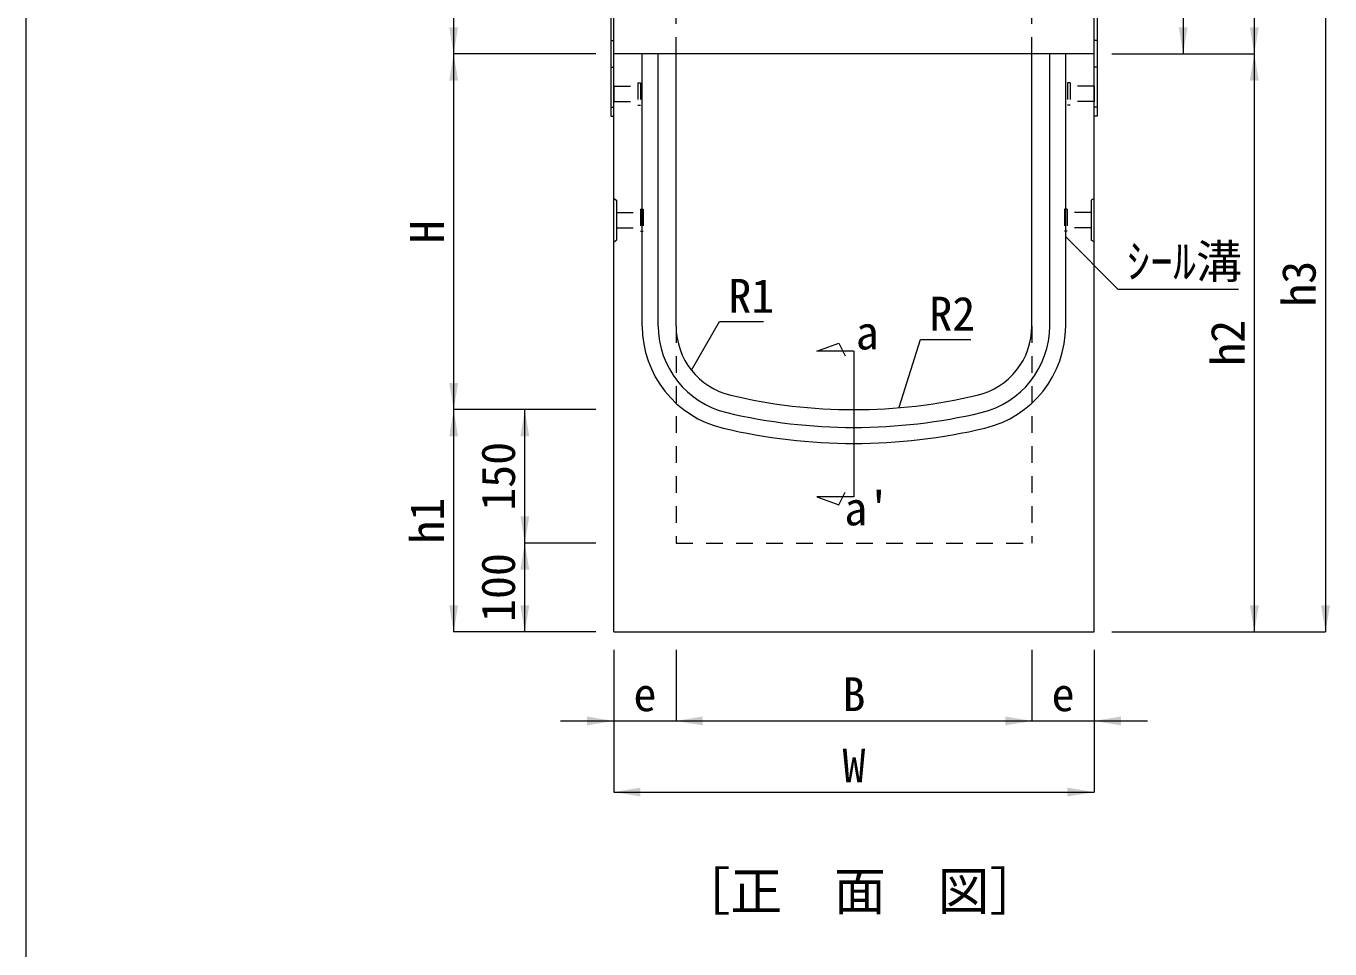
# Model space of a CAD drawing. Units: millimetres at full size. Extents: x 50430 to 75195, y 75514 to 92741.
# Drawn here: x 66204 to 67669, y 86170 to 87207 of the extents above; entities that cross this region are included whole.
import ezdxf
from ezdxf.enums import TextEntityAlignment as Align

# ---------------------------------------------------------------- set-up
doc = ezdxf.new("R2010")
doc.units = ezdxf.units.MM
doc.header["$LTSCALE"] = 25
doc.linetypes.add('USER1', pattern=[1.35, 0.75, -0.6])
for name, color, linetype, lineweight in [('0_2', 7, 'Continuous', 5), ('インサート', 3, 'USER1', 9), ('ジョイントプレート', 3, 'Continuous', 9), ('寸法線', 7, 'Continuous', 9), ('本体', 2, 'Continuous', 9), ('枠', 5, 'Continuous', 5), ('ｲﾝｻｰﾄ', 3, 'USER1', 5)]:
    doc.layers.add(name, color=color, linetype=linetype, lineweight=lineweight)
doc.styles.add('ＭＳ ゴシック', font='')
doc.styles.get('ＭＳ ゴシック').set_extended_font_data('MS Gothic')

# ---------------------------------------------------------------- blocks, each defined once
blk = doc.blocks.new('filled_arrow')
at = {"color": 0, "linetype": 'Continuous', "lineweight": -2}
blk.add_solid([(7.5, 1.25), (0, 0), (7.5, -1.25)], dxfattribs=at)

msp = doc.modelspace()

# ---------------------------------------------------------------- linework, layer by layer
at = {"layer": '0_2', "color": 4}
for p, q in [((66896.35, 86869.97), (66896.35, 87175.94)), ((66914.35, 86869.97), (66914.35, 87175.94)), ((67354.35, 86869.97), (67354.35, 87175.94)), ((67372.35, 86869.97), (67372.35, 87175.94)), ((66864.35, 87013.44), (66867.55, 87011.44)), ((66867.55, 87011.44), (66867.55, 86966.44)), ((67404.35, 87013.44), (67401.15, 87011.44)), ((67401.15, 87011.44), (67401.15, 86966.44)), ((66864.35, 86964.44), (66867.55, 86966.44)), ((67404.35, 86964.44), (67401.15, 86966.44))]:
    msp.add_line(p, q, dxfattribs=at)
at = {"layer": '0_2', "lineweight": 9}
for points in [[(66951.59, 86820.36), (66983.09, 86874.93), (67032.49, 86874.93)], [(67185.16, 86778.82), (67209.01, 86854.88), (67265.71, 86854.88)]]:
    msp.add_lwpolyline(points, dxfattribs=at)
at = {"layer": '0_2', "color": 4}
for centre, radius, start, end in [((67014.35, 86869.97), 118, 180, 256.65766), ((67014.35, 86869.97), 100, 180, 256.65766), ((67254.35, 86869.97), 100, 283.34233, 0), ((67254.35, 86869.97), 118, 283.34233, 0), ((67134.35, 87375.94), 620, 256.65762, 283.34237), ((67134.35, 87375.94), 638, 256.65762, 283.34237)]:
    msp.add_arc(centre, radius, start, end, dxfattribs=at)
at = {"layer": 'インサート'}
for p, q in [((66864.35, 87139.44), (66864.35, 87122.44)), ((67404.35, 87139.44), (67404.35, 87122.44))]:
    msp.add_line(p, q, dxfattribs=at)
at = {"layer": 'ジョイントプレート', "linetype": 'USER1', "lineweight": 5}
for p, q in [((66861.15, 87190.94), (66864.35, 87190.94)), ((67407.55, 87190.94), (67404.35, 87190.94)), ((66861.14, 87160.94), (66864.35, 87160.94)), ((67407.55, 87160.94), (67404.35, 87160.94)), ((66861.14, 87115.94), (66864.34, 87115.94)), ((67407.55, 87115.94), (67404.35, 87115.94))]:
    msp.add_line(p, q, dxfattribs=at)
at = {"layer": 'ジョイントプレート', "lineweight": 5}
for points in [[(66864.34, 87105.94), (66864.35, 87245.94), (66861.15, 87245.94), (66861.14, 87105.94)], [(67404.35, 87105.94), (67404.35, 87245.94), (67407.55, 87245.94), (67407.55, 87105.94)]]:
    msp.add_lwpolyline(points, close=True, dxfattribs=at)
at = {"layer": '寸法線'}
for p, q in [((66684.35, 87308.94), (66684.35, 87175.94)), ((67584.35, 87308.94), (67584.35, 87175.94)), ((67664.35, 87308.94), (67664.35, 86525.94)), ((67504.35, 87305.94), (67504.35, 87175.94)), ((66844.35, 87175.94), (66684.35, 87175.94)), ((66684.35, 87175.94), (66684.35, 86775.94)), ((66844.35, 87175.94), (66684.35, 87175.94)), ((67424.35, 87175.94), (67504.35, 87175.94)), ((67424.35, 87175.94), (67584.35, 87175.94)), ((67424.35, 87175.94), (67584.35, 87175.94)), ((67584.35, 87175.94), (67584.35, 86525.94)), ((67092.71, 86841.52), (67117.46, 86850.72)), ((67134.35, 86841.52), (67092.71, 86841.52)), ((67117.46, 86850.72), (67124.62, 86836.4)), ((67134.35, 86841.52), (67134.35, 86677.99)), ((66844.35, 86775.94), (66684.35, 86775.94)), ((66684.35, 86775.94), (66684.35, 86525.94)), ((66844.35, 86775.94), (66684.35, 86775.94)), ((66764.35, 86625.94), (66764.35, 86775.94)), ((66829.35, 86775.94), (66764.35, 86775.94)), ((67092.71, 86677.99), (67117.46, 86668.79)), ((67134.35, 86677.99), (67092.71, 86677.99)), ((67117.46, 86668.79), (67124.62, 86683.11)), ((66844.35, 86625.94), (66764.35, 86625.94)), ((66764.35, 86525.94), (66764.35, 86625.94)), ((66844.35, 86625.94), (66764.35, 86625.94)), ((66844.35, 86525.94), (66684.35, 86525.94)), ((66844.35, 86525.94), (66764.35, 86525.94)), ((67424.35, 86525.94), (67584.35, 86525.94)), ((67424.35, 86525.94), (67664.35, 86525.94)), ((66864.35, 86505.94), (66864.35, 86425.94)), ((66864.35, 86505.94), (66864.35, 86345.94)), ((66934.35, 86505.94), (66934.35, 86425.94)), ((66934.35, 86505.94), (66934.35, 86425.94)), ((67334.35, 86505.94), (67334.35, 86425.94)), ((67334.35, 86505.94), (67334.35, 86425.94)), ((67404.35, 86505.94), (67404.35, 86425.94)), ((67404.35, 86505.94), (67404.35, 86345.94)), ((66804.35, 86425.94), (66994.35, 86425.94)), ((66934.35, 86425.94), (67334.35, 86425.94)), ((67274.35, 86425.94), (67464.35, 86425.94)), ((66864.35, 86345.94), (67404.35, 86345.94))]:
    msp.add_line(p, q, dxfattribs=at)
msp.add_lwpolyline([(67372.35, 86970.11), (67431.13, 86911.33), (67566.41, 86911.33)], dxfattribs=at)
at = {"layer": '本体', "lineweight": 20}
for p, q in [((66864.35, 87175.94), (66864.35, 87308.94)), ((67404.35, 87175.94), (67404.35, 87308.94)), ((66864.35, 86525.94), (66864.35, 87175.94)), ((67404.35, 87175.94), (66864.35, 87175.94)), ((66934.35, 86869.97), (66934.35, 87175.94)), ((67334.35, 86869.97), (67334.35, 87175.94)), ((67404.35, 86525.94), (67404.35, 87175.94)), ((66864.35, 86525.94), (67404.35, 86525.94))]:
    msp.add_line(p, q, dxfattribs=at)
at = {"layer": '本体', "linetype": 'USER1'}
for p, q in [((66934.35, 87175.94), (66934.35, 87256.06)), ((67334.35, 87175.94), (67334.35, 87256.06)), ((66934.35, 86869.97), (66934.35, 86625.94)), ((67334.35, 86869.97), (67334.35, 86625.94)), ((66934.35, 86625.94), (67334.35, 86625.94))]:
    msp.add_line(p, q, dxfattribs=at)
at = {"layer": '本体', "lineweight": 20}
for centre, radius, start, end in [((67014.35, 86869.97), 80, 180, 256.65766), ((67254.35, 86869.97), 80, 283.34233, 0), ((67134.35, 87375.94), 600, 256.65762, 283.34237)]:
    msp.add_arc(centre, radius, start, end, dxfattribs=at)
at = {"layer": '枠', "lineweight": 20}
msp.add_line((66203.72, 84255.96), (66203.72, 88115.96), dxfattribs=at)
at = {"layer": 'ｲﾝｻｰﾄ', "lineweight": 9}
for p, q in [((66864.34, 87139.44), (66864.34, 87122.44)), ((67404.35, 87139.44), (67404.35, 87122.44))]:
    msp.add_line(p, q, dxfattribs=at)
at = {"layer": 'ｲﾝｻｰﾄ'}
for p, q in [((66864.35, 87139.44), (66864.35, 87122.44)), ((66864.35, 87139.44), (66891.35, 87139.44)), ((66864.35, 87139.44), (66864.35, 87122.44)), ((66891.35, 87143.44), (66891.35, 87118.44)), ((66891.35, 87143.44), (66894.35, 87143.44)), ((66894.35, 87143.44), (66894.35, 87118.44)), ((67377.35, 87143.44), (67374.35, 87143.44)), ((67374.35, 87143.44), (67374.35, 87118.44)), ((67377.35, 87143.44), (67377.35, 87118.44)), ((67404.35, 87139.44), (67377.35, 87139.44)), ((67404.35, 87139.44), (67404.35, 87122.44)), ((67404.35, 87139.44), (67404.35, 87122.44)), ((66864.35, 87122.44), (66891.35, 87122.44)), ((66891.35, 87118.44), (66894.35, 87118.44)), ((67377.35, 87118.44), (67374.35, 87118.44)), ((67404.35, 87122.44), (67377.35, 87122.44)), ((66894.55, 87001.44), (66894.55, 86976.44)), ((66894.55, 87001.44), (66897.55, 87001.44)), ((66897.55, 87001.44), (66897.55, 86976.44)), ((67374.15, 87001.44), (67371.15, 87001.44)), ((67371.15, 87001.44), (67371.15, 86976.44)), ((67374.15, 87001.44), (67374.15, 86976.44)), ((66867.55, 86997.44), (66867.55, 86980.44)), ((66867.55, 86997.44), (66894.55, 86997.44)), ((67401.15, 86997.44), (67374.15, 86997.44)), ((67401.15, 86997.44), (67401.15, 86980.44)), ((66867.55, 86980.44), (66894.55, 86980.44)), ((66894.55, 86976.44), (66897.55, 86976.44)), ((67374.15, 86976.44), (67371.15, 86976.44)), ((67401.15, 86980.44), (67374.15, 86980.44))]:
    msp.add_line(p, q, dxfattribs=at)

# ---------------------------------------------------------------- block references
at = {"layer": '0_2', "lineweight": 9, "xscale": 0.2, "yscale": 0.2}
for p, rotation in [((66951.59, 86820.36), 60), ((67185.16, 86778.82), 72.6)]:
    msp.add_blockref('filled_arrow', p, dxfattribs=dict(at, rotation=rotation))
at = {"layer": '寸法線'}
for p, xscale, yscale, rotation in [((66684.35, 87175.94), 4, 4, 90), ((67504.35, 87175.94), 4, 4, 90), ((67584.35, 87175.94), 4, 4, 90), ((66684.35, 87175.94), 4, 4, 270), ((67584.35, 87175.94), 4, 4, 270), ((67372.35, 86970.11), 0.2, 0.2, 315), ((66684.35, 86775.94), 4, 4, 90), ((66684.35, 86775.94), 4, 4, 270), ((66764.35, 86775.94), 4, 4, 270), ((66764.35, 86625.94), 4, 4, 90), ((66764.35, 86625.94), 4, 4, 270), ((66684.35, 86525.94), 4, 4, 90), ((66764.35, 86525.94), 4, 4, 90), ((67584.35, 86525.94), 4, 4, 90), ((67664.35, 86525.94), 4, 4, 90), ((66864.35, 86425.94), 4, 4, 180), ((67334.35, 86425.94), 4, 4, 180), ((67334.35, 86425.94), 4, 4, 180), ((67404.35, 86345.94), 4, 4, 180)]:
    msp.add_blockref('filled_arrow', p, dxfattribs=dict(at, xscale=xscale, yscale=yscale, rotation=rotation))
at = {"layer": '寸法線', "xscale": 4, "yscale": 4}
for p in [(66934.35, 86425.94), (66934.35, 86425.94), (67404.35, 86425.94), (66864.35, 86345.94)]:
    msp.add_blockref('filled_arrow', p, dxfattribs=at)

# ---------------------------------------------------------------- texts
at = {"layer": '0_2', "style": 'ＭＳ ゴシック'}
for s, p in [('R1', (66993.09, 86922.93)), ('R2', (67219.01, 86902.88))]:
    msp.add_text(s, height=37.98, dxfattribs=at).set_placement(p, align=Align.TOP_LEFT)
for s, p in [('a', (67149.26, 86862.62)), ("a'", (67149.26, 86664.89))]:
    msp.add_text(s, height=37.98, dxfattribs=at).set_placement(p, align=Align.MIDDLE_CENTER)
msp.add_text('［正\u3000面\u3000図］', height=42.72, dxfattribs=at).set_placement((66937.08, 86200.4), align=Align.BOTTOM_LEFT)
at = {"layer": '寸法線', "style": 'ＭＳ ゴシック'}
for s, p in [('H', (66654.35, 86975.94)), ('h3', (67634.35, 86917.44)), ('h2', (67554.35, 86850.94)), ('150', (66734.35, 86700.94)), ('h1', (66654.35, 86650.94)), ('100', (66734.35, 86575.94))]:
    msp.add_text(s, height=37.98, rotation=90, dxfattribs=at).set_placement(p, align=Align.MIDDLE_CENTER)
msp.add_text('ｼｰﾙ溝', height=37.98, dxfattribs=at).set_placement((67441.13, 86961.57), align=Align.TOP_LEFT)
for s, p in [('B', (67134.35, 86455.94)), ('e', (66899.35, 86455.94)), ('e', (67369.35, 86455.94)), ('W', (67134.35, 86375.94))]:
    msp.add_text(s, height=37.98, dxfattribs=at).set_placement(p, align=Align.MIDDLE_CENTER)

doc.saveas('drawing.dxf')
